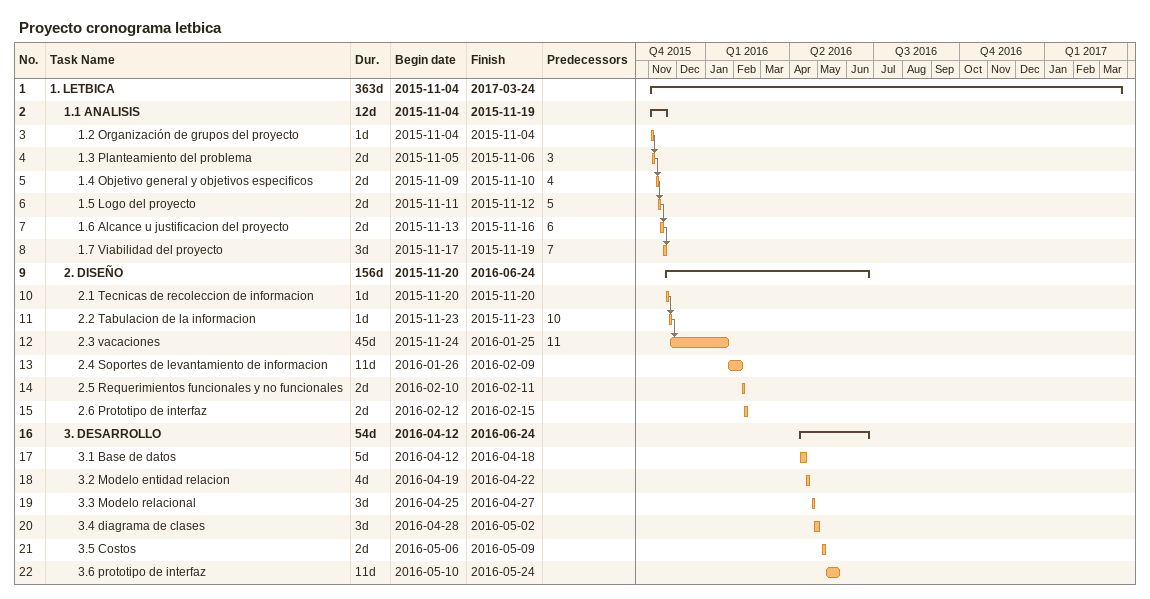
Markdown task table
Proyecto cronograma letbica

| ID | Level | Task | Duration | Start | Finish | Predecessors |
|---|---|---|---|---|---|---|
| 1 | 1 | **1. LETBICA** | 363d | 2015-11-04 | 2017-03-24 |  |
| 2 | 2 | **1.1 ANALISIS** | 12d | 2015-11-04 | 2015-11-19 |  |
| 3 | 3 | 1.2 Organización de grupos del proyecto | 1d | 2015-11-04 | 2015-11-04 |  |
| 4 | 3 | 1.3 Planteamiento del problema | 2d | 2015-11-05 | 2015-11-06 | 3 |
| 5 | 3 | 1.4 Objetivo general y objetivos especificos | 2d | 2015-11-09 | 2015-11-10 | 4 |
| 6 | 3 | 1.5 Logo del proyecto | 2d | 2015-11-11 | 2015-11-12 | 5 |
| 7 | 3 | 1.6 Alcance u justificacion del proyecto | 2d | 2015-11-13 | 2015-11-16 | 6 |
| 8 | 3 | 1.7 Viabilidad del proyecto | 3d | 2015-11-17 | 2015-11-19 | 7 |
| 9 | 2 | **2. DISEÑO** | 156d | 2015-11-20 | 2016-06-24 |  |
| 10 | 3 | 2.1 Tecnicas de recoleccion de informacion | 1d | 2015-11-20 | 2015-11-20 |  |
| 11 | 3 | 2.2 Tabulacion de la informacion | 1d | 2015-11-23 | 2015-11-23 | 10 |
| 12 | 3 | 2.3 vacaciones | 45d | 2015-11-24 | 2016-01-25 | 11 |
| 13 | 3 | 2.4 Soportes de levantamiento de informacion | 11d | 2016-01-26 | 2016-02-09 |  |
| 14 | 3 | 2.5 Requerimientos funcionales y no funcionales | 2d | 2016-02-10 | 2016-02-11 |  |
| 15 | 3 | 2.6 Prototipo de interfaz | 2d | 2016-02-12 | 2016-02-15 |  |
| 16 | 2 | **3. DESARROLLO** | 54d | 2016-04-12 | 2016-06-24 |  |
| 17 | 3 | 3.1 Base de datos | 5d | 2016-04-12 | 2016-04-18 |  |
| 18 | 3 | 3.2 Modelo entidad relacion | 4d | 2016-04-19 | 2016-04-22 |  |
| 19 | 3 | 3.3 Modelo relacional | 3d | 2016-04-25 | 2016-04-27 |  |
| 20 | 3 | 3.4 diagrama de clases | 3d | 2016-04-28 | 2016-05-02 |  |
| 21 | 3 | 3.5 Costos | 2d | 2016-05-06 | 2016-05-09 |  |
| 22 | 3 | 3.6 prototipo de interfaz | 11d | 2016-05-10 | 2016-05-24 |  |
